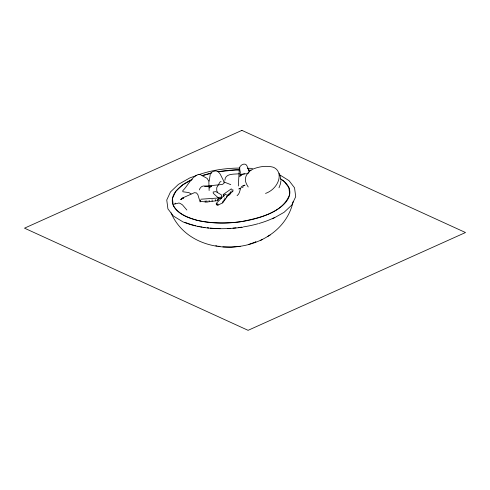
<?xml version="1.0" encoding="UTF-8"?>
<svg xmlns="http://www.w3.org/2000/svg" width="490" height="490" viewBox="0 0 490 490"><rect width="100%" height="100%" fill="white"/><g stroke="black" fill="none" stroke-linecap="round" stroke-linejoin="round"><path stroke-width="0.73" d="M209.132 190.555L208.832 181.135L207.148 178.434L200.465 174.685L198.499 174.33C191.125 177.202 188.044 185.52 182.752 190.739L182.862 191.762L188.871 192.588L191.076 193.918M238.318 185.998L239.371 168.168L240.174 166.337L241.87 164.842L243.922 164.07L245.833 164.377L247.07 166.086L249.306 172.021M209.193 181.129L210.388 173.478L211.423 172.345L213.266 171.445L215.814 170.869L218.264 171.659L220.255 174.195L224.132 181.913L223.948 183.37L222.368 184.436L208.311 185.924L203.099 186.016L201.31 186.843L199.871 188.552L199.406 189.918M280.899 180.761L280.525 183.64L278.994 187.811M240.002 175.285L240.327 172.125L239.739 169.675M224.867 180.387C225.167 173.056 234.171 174.44 239.243 173.748M293.155 201.592C280.972 256.037 193.048 264.006 171.035 212.85M221.033 198.297L221.652 196.417L221.535 195.075L220.941 194.573L215.876 191.651L213.168 191.982L213.285 193.317L219.079 198.591L221.033 198.297L220.917 196.962M217.75 199.222L217.866 200.557L206.958 202.015L200.582 201.445L200.778 200.98M226.503 194.971L225.412 194.132L216.225 203.411L216.341 204.746L217.97 205.139L222.57 202.897L227.611 196.11L227.495 194.775M239.708 176.743L241.619 174.073L240.4 175.426M227.164 195.81C229.945 195.473 230.717 192.294 233.026 191.069L232.903 189.728M237.074 195.675C240.076 193.581 239.641 189.673 241.356 186.855L242.997 185.667L245.012 185.14L243.898 185.588M209.193 187.989L211.778 186.059M239.99 175.873L242.673 174.054L240.645 175.065L244.577 174.011M180.89 199.387L183.033 197.985M243.53 186.739L242.017 187.584M239.549 188.583L238.844 188.999L240.345 188.325M181.006 199.369L183.628 197.88L180.755 199.399M191.731 179.781L182.703 184.871L175.696 191.474L172.456 198.413L173.215 205.218C178.152 214.222 188.319 217.744 197.611 220.427C212.084 223.538 226.98 223.544 241.607 221.59C259.088 217.799 282.485 213.303 289.676 194.481L288.916 187.676L284.218 181.471L280.347 179.058M272.575 218.828L284.065 212.323L291.709 205.126L295.709 196.686L294.539 187.793L289.051 180.681L279.98 175.022M260.49 240.486L262.383 239.42M267.705 236.419L270.155 235.041M221.094 181.441L219.967 182.035L216.733 187.658L216.752 190.745L217.756 192.631M181.949 198.272L194.401 192.68L196.484 192.95L197.831 194.567L200.11 201.954M255.547 242.017L255.927 241.852L248.553 244.498M248.712 173.025L246.868 173.803L243.444 173.711M196.876 175.377L189.893 177.882L178.397 184.387L170.471 191.951L166.753 200.024L167.923 208.918L173.417 216.029L182.85 221.835C201.788 229.565 222.766 229.804 242.789 227.225M198.971 174.624C212.066 170.024 226.123 168.143 239.965 168.058M202.26 175.745L211.055 173.331M210.265 186.445L211.068 186.237L208.569 186.525M174.213 204.208L179.022 202.976L180.522 203.638L182.458 204.863L186.862 210.02M218.203 171.8L235.855 169.895L239.72 169.993M174.844 203.356L175.702 203.191M209.934 186.384L211.068 186.237M208.66 186.751L204.624 186.335M240.198 246.286L231.347 247.101L222.852 246.868M200.851 199.21L218.503 197.997L218.62 199.332L217.358 200.251L217.866 200.557M247.346 168.248L252.515 168.389M248.467 170.226L251.027 170.318L248.528 170.104M215.753 245.735L217.168 245.962M218.589 246.188L220.01 246.415M223.863 181.906L230.759 184.638M232.095 189.71L231.28 188.864L223.183 194.518L223.299 195.859L223.924 196.141L223.801 194.806M279.165 173.166L280.746 178.054M231.99 190.586L232.107 191.927M230.576 191.639L230.692 192.98M229.865 192.791L229.982 194.132M229.093 193.599L229.21 194.934M228.334 194.156L228.45 195.492M226.478 196.098L226.594 197.439M224.879 197.807L224.996 199.142M224.15 199.442L224.267 200.778M223.311 200.661L223.428 201.996M222.454 201.561L222.57 202.897M219.912 197.109L220.028 198.45M218.963 197.256L219.079 198.591M217.854 203.797L217.97 205.139M217.015 203.601L217.131 204.936M215.282 199.516L215.398 200.857M212.054 199.779L212.17 201.114M209.101 200.367L209.218 201.702M206.841 200.68L206.958 202.015M205.132 200.814L205.249 202.15M200.459 200.104L200.582 201.445M274.755 217.419A62.781 27.918 -5 0 1 258.904 223.489M258.175 223.697A62.781 27.918 -5 0 1 243.383 226.907M241.895 227.133A62.781 27.918 -5 0 1 238.214 227.617M235.984 227.868A62.781 27.918 -5 0 1 232.989 228.144M230.747 228.309A62.781 27.918 -5 0 1 227.777 228.469M220.126 228.597A62.781 27.918 -5 0 1 210.326 228.107M208.807 227.96A62.781 27.918 -5 0 1 207.288 227.795M205.034 227.507A62.781 27.918 -5 0 1 203.552 227.293M202.088 227.06A62.781 27.918 -5 0 1 200.643 226.803M199.222 226.533A62.781 27.918 -5 0 1 197.825 226.245M195.792 225.786A62.781 27.918 -5 0 1 184.944 222.282M192.313 179.377A58.984 26.227 -5 0 0 183.058 184.62L181.018 186.145A58.984 26.227 -5 0 0 176.118 190.929L174.912 192.57A58.984 26.227 -5 0 0 172.639 197.58L172.333 199.246A58.984 26.227 -5 0 0 172.823 204.159L173.448 205.745A58.984 26.227 -5 0 0 176.669 210.253L178.182 211.656A58.984 26.227 -5 0 0 197.109 220.304L200.19 221.002A58.984 26.227 -5 0 0 210.112 222.497L213.603 222.791A58.984 26.227 -5 0 0 224.438 223.054L228.12 222.925A58.984 26.227 -5 0 0 239.175 221.933L242.82 221.4A58.984 26.227 -5 0 0 253.404 219.22L256.778 218.307A58.984 26.227 -5 0 0 279.073 208.275L281.113 206.756A58.984 26.227 -5 0 0 286.013 201.972L287.22 200.324A58.984 26.227 -5 0 0 289.492 195.32L289.798 193.648A58.984 26.227 -5 0 0 289.308 188.736L288.684 187.156A58.984 26.227 -5 0 0 285.462 182.641L283.949 181.239A58.984 26.227 -5 0 0 280.311 178.623M202.088 175.592A58.984 26.227 -5 0 1 205.353 174.593L208.728 173.681A58.984 26.227 -5 0 1 211.49 173.013M217.872 171.739A58.984 26.227 -5 0 1 219.318 171.494L222.956 170.961A58.984 26.227 -5 0 1 234.012 169.969L237.693 169.846A58.984 26.227 -5 0 1 239.892 169.822M248.24 186.978A35.592 26.013 -41.4 0 1 245.766 182.127A10.811 7.901 -41.4 0 1 246.268 175.647L247.769 173.209A10.811 7.901 -41.4 0 1 254.022 168.664A35.592 26.013 -41.4 0 1 272.906 167.127A16.17 11.821 -41.4 0 1 278.657 179.959A16.17 11.821 -41.4 0 1 265.537 193.421M241.913 130.371L24.5 228.168L248.087 330.327L465.5 232.53L241.913 130.371"/></g></svg>
